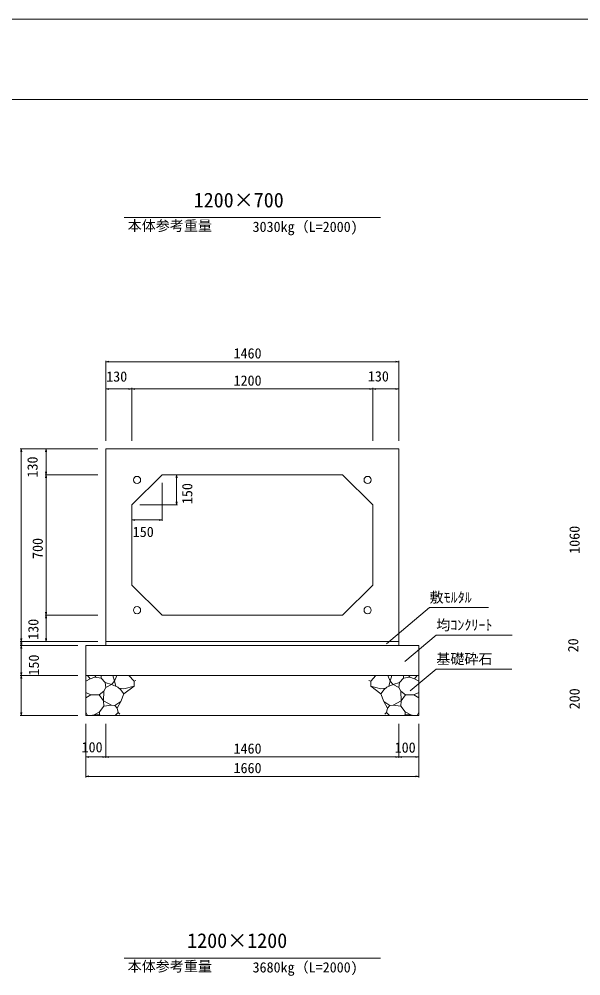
# Model space of a CAD drawing. Units: millimetres on the paper. Extents: x 0 to 841, y 0 to 594.
# Drawn here: x 202.6 to 342.5, y 355.6 to 594 of the extents above; entities that cross this region are included whole.
import ezdxf
from ezdxf.enums import TextEntityAlignment as Align

# ---------------------------------------------------------------- set-up
doc = ezdxf.new("R2010")
doc.units = ezdxf.units.MM
for name, color, linetype, lineweight in [('D-STR-DIM（寸法）', 7, 'Continuous', 18), ('D-STR-HTXT（旗揚げ）', 4, 'Continuous', 18), ('D-STR-STRn（構造物）', 5, 'Continuous', 18), ('D-STR（構造物外形線）', 1, 'Continuous', 18), ('D-TTL(外枠）', 2, 'Continuous', 18), ('DEFPOINTS_2', 8, 'Continuous', 18)]:
    doc.layers.add(name, color=color, linetype=linetype, lineweight=lineweight)
doc.layers.add('D-STR-TXT（文字）', color=7, linetype='Continuous')
doc.styles.add('ＭＳ ゴシック', font='')
doc.styles.get('ＭＳ ゴシック').set_extended_font_data('MS Gothic')

msp = doc.modelspace()

# ---------------------------------------------------------------- linework, layer by layer
at = {"layer": 'D-STR-DIM（寸法）'}
for p, q in [((224.173, 488.963), (224.173, 508.884)), ((224.173, 508.634), (224.923, 508.759)), ((224.173, 508.634), (224.273, 508.634)), ((224.923, 508.509), (224.173, 508.634)), ((297.073, 508.634), (224.273, 508.634)), ((296.423, 508.759), (297.173, 508.634)), ((297.173, 508.634), (296.423, 508.509)), ((297.173, 508.634), (297.073, 508.634)), ((297.173, 488.963), (297.173, 508.884)), ((224.173, 488.963), (224.173, 502.103)), ((224.173, 501.853), (224.923, 501.978)), ((224.173, 501.853), (224.273, 501.853)), ((224.923, 501.728), (224.173, 501.853)), ((230.573, 501.853), (224.273, 501.853)), ((229.923, 501.978), (230.673, 501.853)), ((230.673, 501.853), (229.923, 501.728)), ((230.673, 501.853), (230.573, 501.853)), ((230.673, 488.963), (230.673, 502.103)), ((230.673, 488.963), (230.673, 502.103)), ((230.673, 501.853), (231.423, 501.978)), ((230.673, 501.853), (230.773, 501.853)), ((231.423, 501.728), (230.673, 501.853)), ((230.773, 501.853), (290.573, 501.853)), ((289.923, 501.978), (290.673, 501.853)), ((290.673, 501.853), (289.923, 501.728)), ((290.673, 501.853), (290.573, 501.853)), ((290.673, 488.963), (290.673, 502.103)), ((290.673, 488.963), (290.673, 502.103)), ((290.673, 501.853), (291.423, 501.978)), ((290.673, 501.853), (290.773, 501.853)), ((291.423, 501.728), (290.673, 501.853)), ((290.773, 501.853), (297.073, 501.853)), ((296.423, 501.978), (297.173, 501.853)), ((297.173, 501.853), (296.423, 501.728)), ((297.173, 501.853), (297.073, 501.853)), ((297.173, 488.963), (297.173, 502.103)), ((222.173, 486.963), (202.837, 486.963)), ((202.962, 486.213), (203.087, 486.963)), ((203.087, 486.963), (203.087, 486.863)), ((203.087, 486.963), (203.212, 486.213)), ((203.087, 486.863), (203.087, 439.063)), ((222.173, 486.963), (209.033, 486.963)), ((209.158, 486.213), (209.283, 486.963)), ((209.283, 486.963), (209.283, 486.863)), ((209.283, 486.963), (209.408, 486.213)), ((209.283, 480.563), (209.283, 486.863)), ((222.173, 480.463), (209.033, 480.463)), ((222.173, 480.463), (209.033, 480.463)), ((209.283, 480.463), (209.158, 481.213)), ((209.158, 479.713), (209.283, 480.463)), ((209.408, 481.213), (209.283, 480.463)), ((209.283, 480.463), (209.283, 480.563)), ((209.283, 480.463), (209.283, 480.363)), ((209.283, 480.463), (209.408, 479.713)), ((209.283, 445.563), (209.283, 480.363)), ((240.173, 480.463), (242.049, 480.463)), ((241.674, 479.713), (241.799, 480.463)), ((241.799, 480.463), (241.799, 480.363)), ((241.799, 480.463), (241.924, 479.713)), ((241.799, 473.063), (241.799, 480.363)), ((238.173, 478.463), (238.173, 468.966)), ((232.673, 472.963), (242.049, 472.963)), ((241.799, 472.963), (241.674, 473.713)), ((241.924, 473.713), (241.799, 472.963)), ((241.799, 472.963), (241.799, 473.063)), ((230.673, 470.963), (230.673, 468.966)), ((230.673, 469.216), (231.423, 469.341)), ((230.673, 469.216), (230.773, 469.216)), ((231.423, 469.091), (230.673, 469.216)), ((238.073, 469.216), (230.773, 469.216)), ((237.423, 469.341), (238.173, 469.216)), ((238.173, 469.216), (237.423, 469.091)), ((238.173, 469.216), (238.073, 469.216)), ((209.283, 445.463), (209.158, 446.213)), ((209.408, 446.213), (209.283, 445.463)), ((222.173, 445.463), (209.033, 445.463)), ((222.173, 445.463), (209.033, 445.463)), ((209.158, 444.713), (209.283, 445.463)), ((209.283, 445.463), (209.283, 445.563)), ((209.283, 445.463), (209.283, 445.363)), ((209.283, 445.463), (209.408, 444.713)), ((209.283, 445.363), (209.283, 439.063)), ((222.173, 438.963), (202.837, 438.963)), ((222.173, 438.963), (202.837, 438.963)), ((203.087, 438.963), (202.962, 439.713)), ((202.962, 438.213), (203.087, 438.963)), ((203.087, 437.963), (202.962, 438.713)), ((203.212, 439.713), (203.087, 438.963)), ((203.087, 438.963), (203.087, 439.063)), ((203.087, 438.963), (203.087, 438.863)), ((203.087, 438.963), (203.212, 438.213)), ((203.087, 438.863), (203.087, 438.063)), ((203.212, 438.713), (203.087, 437.963)), ((222.173, 438.963), (209.033, 438.963)), ((209.283, 438.963), (209.158, 439.713)), ((209.408, 439.713), (209.283, 438.963)), ((209.283, 438.963), (209.283, 439.063)), ((217.173, 437.963), (202.837, 437.963)), ((217.173, 437.963), (202.837, 437.963)), ((202.962, 437.213), (203.087, 437.963)), ((203.087, 437.963), (203.087, 438.063)), ((203.087, 437.963), (203.087, 437.863)), ((203.087, 437.963), (203.212, 437.213)), ((203.087, 437.863), (203.087, 430.563)), ((217.173, 430.463), (202.837, 430.463)), ((217.173, 430.463), (202.837, 430.463)), ((203.087, 430.463), (202.962, 431.213)), ((202.962, 429.713), (203.087, 430.463)), ((203.212, 431.213), (203.087, 430.463)), ((203.087, 430.463), (203.087, 430.563)), ((203.087, 430.463), (203.087, 430.363)), ((203.087, 430.463), (203.212, 429.713)), ((203.087, 430.363), (203.087, 420.563)), ((217.173, 420.463), (202.837, 420.463)), ((203.087, 420.463), (202.962, 421.213)), ((203.212, 421.213), (203.087, 420.463)), ((203.087, 420.463), (203.087, 420.563)), ((219.173, 418.463), (219.173, 405.073)), ((219.173, 418.463), (219.173, 409.926)), ((224.173, 418.463), (224.173, 409.926)), ((224.173, 417.463), (224.173, 409.926)), ((297.177, 418.463), (297.177, 409.926)), ((302.173, 418.463), (302.173, 409.926)), ((302.173, 418.463), (302.173, 405.073)), ((297.177, 416.463), (297.177, 409.926)), ((219.173, 410.176), (219.923, 410.301)), ((219.173, 410.176), (219.273, 410.176)), ((219.923, 410.051), (219.173, 410.176)), ((219.273, 410.176), (224.073, 410.176)), ((223.423, 410.301), (224.173, 410.176)), ((224.173, 410.176), (223.423, 410.051)), ((224.173, 410.176), (224.073, 410.176)), ((224.173, 410.176), (224.923, 410.301)), ((224.173, 410.176), (224.273, 410.176)), ((224.923, 410.051), (224.173, 410.176)), ((224.273, 410.176), (297.077, 410.176)), ((296.427, 410.301), (297.177, 410.176)), ((297.177, 410.176), (296.427, 410.051)), ((297.177, 410.176), (297.077, 410.176)), ((297.177, 410.176), (297.927, 410.301)), ((297.177, 410.176), (297.277, 410.176)), ((297.927, 410.051), (297.177, 410.176)), ((297.277, 410.176), (302.073, 410.176)), ((301.423, 410.301), (302.173, 410.176)), ((302.173, 410.176), (301.423, 410.051)), ((302.173, 410.176), (302.073, 410.176)), ((219.173, 405.323), (219.923, 405.448)), ((219.173, 405.323), (219.273, 405.323)), ((219.923, 405.198), (219.173, 405.323)), ((219.273, 405.323), (302.073, 405.323)), ((301.423, 405.448), (302.173, 405.323)), ((302.173, 405.323), (301.423, 405.198)), ((302.173, 405.323), (302.073, 405.323))]:
    msp.add_line(p, q, dxfattribs=at)
at = {"layer": 'D-STR-HTXT（旗揚げ）'}
for p, q in [((228.781, 544.544), (292.565, 544.544)), ((294.106, 438.365), (304.839, 447.382)), ((319.501, 447.382), (304.839, 447.382)), ((298.699, 433.949), (306.498, 440.502)), ((325.423, 440.502), (306.498, 440.502)), ((300.024, 426.61), (306.498, 432.049)), ((325.361, 432.049), (306.498, 432.049)), ((228.781, 360.036), (292.565, 360.036))]:
    msp.add_line(p, q, dxfattribs=at)
at = {"layer": 'D-STR-STRn（構造物）'}
for p, q in [((224.173, 438.963), (224.173, 437.963)), ((297.173, 438.963), (297.173, 437.963)), ((219.173, 437.963), (302.173, 437.963)), ((219.173, 437.963), (219.173, 420.463)), ((302.173, 437.963), (302.173, 420.463)), ((219.173, 430.463), (302.173, 430.463)), ((220.238, 429.672), (219.173, 429.046)), ((220.238, 429.672), (219.574, 430.463)), ((221.408, 430.049), (220.238, 429.672)), ((221.408, 430.049), (221.79, 430.463)), ((223.024, 429.789), (221.408, 430.049)), ((223.024, 429.789), (222.987, 430.463)), ((223.999, 428.727), (223.024, 429.789)), ((225.895, 430.463), (226.349, 429.027)), ((226.349, 429.027), (226.909, 430.463)), ((229.898, 430.463), (231.191, 429.022)), ((231.191, 429.022), (231.628, 429.24)), ((290.156, 429.022), (289.718, 429.24)), ((291.448, 430.463), (290.156, 429.022)), ((294.997, 429.027), (294.437, 430.463)), ((295.451, 430.463), (294.997, 429.027)), ((297.347, 428.727), (298.322, 429.789)), ((298.322, 429.789), (298.359, 430.463)), ((298.322, 429.789), (299.939, 430.049)), ((299.939, 430.049), (299.556, 430.463)), ((299.939, 430.049), (301.109, 429.672)), ((301.109, 429.672), (301.772, 430.463)), ((301.109, 429.672), (302.173, 429.046)), ((223.706, 426.542), (224.176, 427.487)), ((224.176, 427.487), (223.999, 428.727)), ((225.546, 428.194), (223.999, 428.727)), ((224.176, 427.487), (225.546, 428.194)), ((226.349, 429.027), (225.546, 428.194)), ((225.546, 428.194), (227.199, 427.582)), ((226.349, 429.027), (226.662, 427.781)), ((227.199, 427.582), (227.811, 427.001)), ((227.505, 427.292), (228.628, 427.183)), ((227.811, 427.001), (228.638, 425.899)), ((228.628, 427.183), (231.191, 427.84)), ((228.638, 425.899), (231.191, 427.84)), ((231.191, 429.022), (231.191, 427.84)), ((231.191, 427.84), (231.241, 427.828)), ((290.156, 427.84), (290.105, 427.828)), ((290.156, 429.022), (290.156, 427.84)), ((292.719, 427.183), (290.156, 427.84)), ((292.708, 425.899), (290.156, 427.84)), ((293.535, 427.001), (292.708, 425.899)), ((293.841, 427.292), (292.719, 427.183)), ((294.147, 427.582), (293.535, 427.001)), ((295.801, 428.194), (294.147, 427.582)), ((294.997, 429.027), (294.684, 427.781)), ((294.997, 429.027), (295.801, 428.194)), ((295.801, 428.194), (297.347, 428.727)), ((297.17, 427.487), (295.801, 428.194)), ((297.17, 427.487), (297.347, 428.727)), ((297.641, 426.542), (297.17, 427.487)), ((220.469, 425.644), (219.173, 426.19)), ((219.173, 424.907), (220.469, 425.644)), ((220.469, 425.644), (222.506, 425.61)), ((222.506, 425.61), (223.706, 426.542)), ((223.564, 424.142), (222.506, 425.61)), ((223.564, 424.142), (223.706, 426.542)), ((228.638, 425.899), (227.911, 423.956)), ((292.708, 425.899), (293.436, 423.956)), ((297.783, 424.142), (297.641, 426.542)), ((298.84, 425.61), (297.641, 426.542)), ((297.783, 424.142), (298.84, 425.61)), ((300.877, 425.644), (298.84, 425.61)), ((300.877, 425.644), (302.173, 426.19)), ((302.173, 424.907), (300.877, 425.644)), ((222.591, 421.394), (223.691, 422.789)), ((223.691, 422.789), (223.564, 424.142)), ((223.564, 424.142), (225.55, 423.067)), ((225.55, 423.067), (223.691, 422.789)), ((226.389, 423.004), (225.55, 423.067)), ((227.911, 423.956), (226.389, 423.004)), ((226.389, 423.004), (227.022, 422.355)), ((227.022, 422.355), (227.911, 423.956)), ((227.26, 421.216), (227.022, 422.355)), ((294.324, 422.355), (293.436, 423.956)), ((293.436, 423.956), (294.957, 423.004)), ((294.087, 421.216), (294.324, 422.355)), ((294.957, 423.004), (294.324, 422.355)), ((294.957, 423.004), (295.796, 423.067)), ((297.783, 424.142), (295.796, 423.067)), ((295.796, 423.067), (297.656, 422.789)), ((297.656, 422.789), (297.783, 424.142)), ((298.755, 421.394), (297.656, 422.789)), ((219.6, 420.463), (219.173, 421.352)), ((219.173, 420.463), (302.173, 420.463)), ((221.227, 420.646), (220.468, 420.463)), ((221.227, 420.646), (222.591, 421.394)), ((222.483, 420.693), (221.227, 420.646)), ((223.008, 420.463), (222.483, 420.693)), ((222.591, 421.394), (222.617, 420.698)), ((226.506, 420.463), (227.26, 421.216)), ((227.26, 421.216), (227.65, 420.853)), ((294.087, 421.216), (293.697, 420.853)), ((294.84, 420.463), (294.087, 421.216)), ((298.338, 420.463), (298.863, 420.693)), ((298.755, 421.394), (298.73, 420.698)), ((300.12, 420.646), (298.755, 421.394)), ((298.863, 420.693), (300.12, 420.646)), ((300.12, 420.646), (300.878, 420.463)), ((301.747, 420.463), (302.173, 421.352))]:
    msp.add_line(p, q, dxfattribs=at)
at = {"layer": 'D-STR（構造物外形線）'}
for p, q in [((224.173, 438.963), (224.173, 486.963)), ((224.173, 486.963), (297.173, 486.963)), ((297.173, 486.963), (297.173, 438.963)), ((230.673, 472.963), (238.173, 480.463)), ((238.173, 480.463), (283.173, 480.463)), ((283.173, 480.463), (290.673, 472.963)), ((230.673, 452.963), (230.673, 472.963)), ((290.673, 472.963), (290.673, 452.963)), ((238.173, 445.463), (230.673, 452.963)), ((290.673, 452.963), (283.173, 445.463)), ((283.173, 445.463), (238.173, 445.463)), ((297.173, 438.963), (224.173, 438.963))]:
    msp.add_line(p, q, dxfattribs=at)
for centre in [(231.948, 479.188), (289.398, 479.188), (231.948, 446.738), (289.398, 446.738)]:
    msp.add_circle(centre, 0.9, dxfattribs=at)
at = {"layer": 'D-TTL(外枠）'}
msp.add_line((25, 574), (820, 574), dxfattribs=at)
at = {"layer": 'DEFPOINTS_2'}
msp.add_line((0, 594), (841, 594), dxfattribs=at)

# ---------------------------------------------------------------- texts
at = {"layer": 'D-STR-DIM（寸法）', "style": 'ＭＳ ゴシック'}
for s, p in [('1460', (255.992, 508.684)), ('130', (224.264, 502.909)), ('130', (289.457, 502.956)), ('1200', (255.992, 501.903)), ('150', (230.879, 464.2)), ('100', (218.129, 410.554)), ('1460', (255.994, 410.226)), ('100', (296.131, 410.47)), ('1660', (255.992, 405.373))]:
    msp.add_text(s, height=2.566, dxfattribs=at).set_placement(p, align=Align.BOTTOM_LEFT)
for s, p in [('130', (207.946, 479.792)), ('150', (246.497, 473.168)), ('1060', (342.987, 460.781)), ('700', (209.233, 459.498)), ('130', (208.143, 439.352)), ('20', (342.642, 436.235)), ('150', (208.273, 430.448)), ('200', (342.987, 422.034))]:
    msp.add_text(s, height=2.566, rotation=90, dxfattribs=at).set_placement(p, align=Align.BOTTOM_LEFT)
at = {"layer": 'D-STR-TXT（文字）', "style": 'ＭＳ ゴシック'}
for s, height, p in [('1200×700', 3.666, (246.054, 545.992)), ('本体参考重量', 2.566, (229.612, 540.477)), ('3030kg（L=2000)', 2.566, (260.732, 540.213)), ('敷ﾓﾙﾀﾙ', 2.566, (304.839, 447.882)), ('均ｺﾝｸﾘｰﾄ', 2.566, (306.498, 441.002)), ('基礎砕石', 2.566, (306.498, 432.549)), ('1200×1200', 3.666, (244.43, 361.485)), ('本体参考重量', 2.566, (229.612, 355.97)), ('3680kg（L=2000)', 2.566, (260.732, 355.706))]:
    msp.add_text(s, height=height, dxfattribs=at).set_placement(p, align=Align.BOTTOM_LEFT)

doc.saveas('drawing.dxf')
